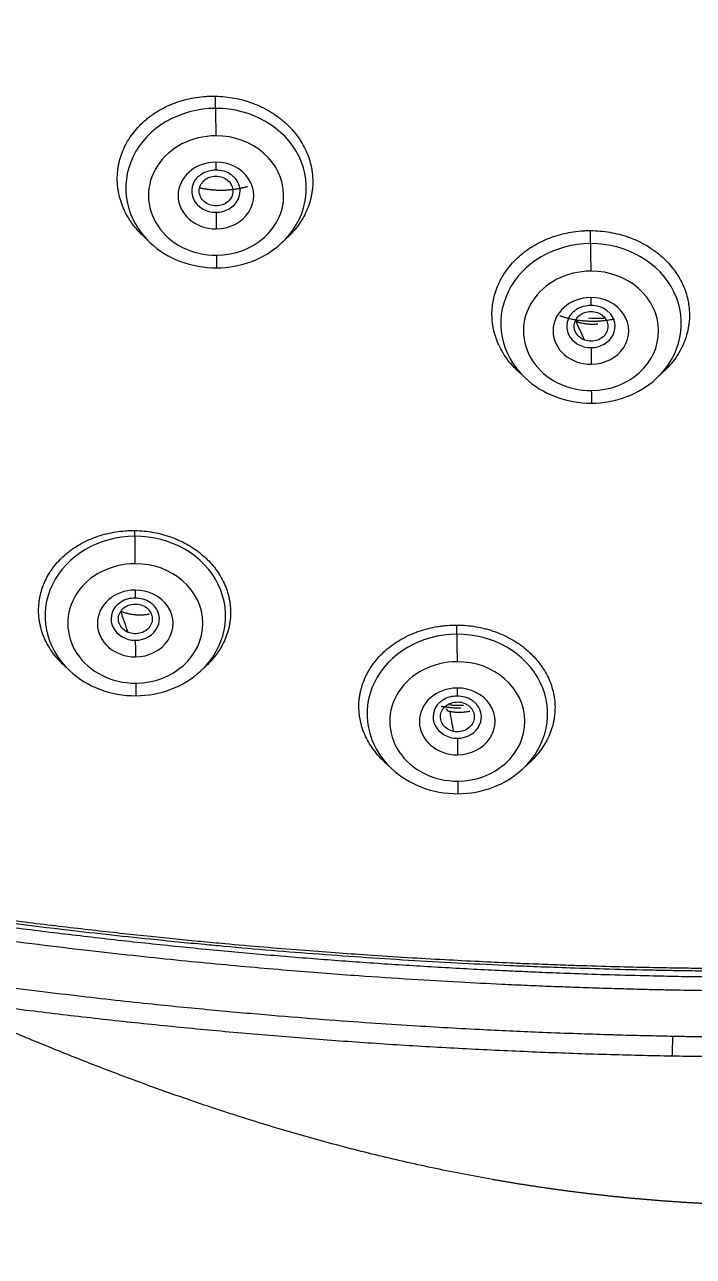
# Model space of a CAD drawing. Header units: millimetres. Extents: x 11618 to 13994, y -5897 to -2537.
# Drawn here: x 12363.85 to 12377.7, y -4022.57 to -3997.07 of the extents above; entities that cross this region are included whole.
import ezdxf

# ---------------------------------------------------------------- set-up
doc = ezdxf.new("R2010")
doc.units = ezdxf.units.MM
doc.layers.add('DIM', color=3, linetype='Continuous', lineweight=13)
doc.styles.get("Standard").update_dxf_attribs({"font": 'arial.ttf'})
doc.dimstyles.get("Standard").update_dxf_attribs({"dimtxt": 0.18, "dimasz": 0.18, "dimexe": 0.18, "dimexo": 0.0625, "dimgap": 0.09, "dimtad": 0, "dimtih": 1, "dimtoh": 1, "dimdec": 1, "dimdsep": 46, "dimtxsty": 'Standard', "dimcen": 0.09, "dimadec": 0, "dimazin": 0, "dimtfac": 1, "dimtdec": 1, "dimtofl": 0, "dimtmove": 0, "dimatfit": 3, "dimfxl": 1, "dimtolj": 1, "dimtzin": 0, "dimarcsym": 0})

# ---------------------------------------------------------------- blocks, each defined once
blk = doc.blocks.new('*D7')
at = {"layer": 'Defpoints', "color": 0, "transparency": 16777216}
for p in [(12331.318, -3489.71), (12736.437, -5533.88), (12816.946, -5533.88)]:
    blk.add_point(p, dxfattribs=at)
at = {"layer": 'DIM', "color": 0, "lineweight": -2, "transparency": 16777216}
for p, q in [((12331.381, -3489.71), (12817.126, -3489.71)), ((12816.946, -3507.71), (12816.946, -4494.996)), ((12816.946, -5515.88), (12816.946, -4528.595)), ((12736.499, -5533.88), (12817.126, -5533.88))]:
    blk.add_line(p, q, dxfattribs=at)
at = {"layer": 'DIM', "color": 0, "transparency": 16777216}
for points in [[(12813.946, -3507.71), (12819.946, -3507.71), (12816.946, -3489.71)], [(12813.946, -5515.88), (12819.946, -5515.88), (12816.946, -5533.88)]]:
    blk.add_solid(points, dxfattribs=at)
at = {"layer": 'DIM', "color": 3, "transparency": 16777216, "insert": (12816.946, -4511.795), "char_height": 18, "attachment_point": 5}
blk.add_mtext('\\A1;(2280)', dxfattribs=at)

msp = doc.modelspace()

# ---------------------------------------------------------------- linework, layer by layer
at = {"linetype": 'Continuous', "lineweight": 13}
for p, q in [((12367.803, -3998.8), (12367.802, -3998.547)), ((12375.569, -4001.601), (12375.568, -4001.33)), ((12366.131, -4007.659), (12366.131, -4007.541)), ((12372.8, -4009.688), (12372.8, -4009.497))]:
    msp.add_line(p, q, dxfattribs=at)
at = {"linetype": 'Continuous', "lineweight": 18}
for p, q in [((12366.308, -4001.448), (12366.449, -4001.581)), ((12369.175, -4001.581), (12369.294, -4001.468)), ((12374.06, -4004.237), (12374.215, -4004.382)), ((12376.941, -4004.382), (12377.089, -4004.242)), ((12364.652, -4010.322), (12364.777, -4010.44)), ((12367.503, -4010.44), (12367.613, -4010.337)), ((12371.289, -4012.32), (12371.446, -4012.468)), ((12374.172, -4012.468), (12374.321, -4012.329))]:
    msp.add_line(p, q, dxfattribs=at)
at = {"linetype": 'Continuous', "lineweight": 13}
for centre, major_axis, ratio, start_param, end_param in [((12367.812, -4000.451), (-1.87, 0), 0.882948, 4.717224, 7.037094), ((12367.812, -4000.451), (-1.87, 0), 0.882948, 2.377964, 4.717224), ((12367.805, -3999.134), (0.002, -0.5), 0.00227, 3.979346, 5.201076), ((12367.812, -4000.605), (1.4, 0), 0.882948, 1.575631, 4.717224), ((12367.812, -4000.605), (1.4, 0), 0.882948, 4.717224, 7.858816), ((12367.809, -4000.605), (-0.783, 0), 0.882948, 4.717224, 7.858816), ((12367.809, -4000.605), (-0.783, 0), 0.882948, 1.575631, 4.717224), ((12367.806, -3999.773), (0.001, -0.3), 0.00227, 5.201076, 6.276176), ((12367.813, -4001.155), (-0.001, 0.3), 0.00227, 0.828524, 2.059484), ((12375.578, -4003.252), (-1.87, 0), 0.882948, 4.717224, 7.037094), ((12375.578, -4003.252), (-1.87, 0), 0.882948, 2.377964, 4.717224), ((12375.571, -4001.936), (0.002, -0.5), 0.00227, 3.979346, 5.201076), ((12367.819, -4001.606), (-0.002, 0.5), 0.00227, 2.059484, 3.281214), ((12375.578, -4003.407), (1.4, 0), 0.882948, 1.575631, 4.717224), ((12375.578, -4003.407), (1.4, 0), 0.882948, 4.717224, 7.858816), ((12375.575, -4003.407), (-0.783, 0), 0.882948, 4.717224, 7.858816), ((12375.575, -4003.407), (-0.783, 0), 0.882948, 1.575631, 4.717224), ((12375.571, -4002.575), (0.001, -0.3), 0.00227, 5.201076, 6.276176), ((12374.996, -4004.159), (0.29, 0.957), 0.160514, 6.081981, 6.381709), ((12375.579, -4003.957), (-0.001, 0.3), 0.00227, 0.828524, 2.059484), ((12375.584, -4004.408), (-0.002, 0.5), 0.00227, 2.059484, 3.281214), ((12366.14, -4009.31), (-1.87, 0), 0.882948, 4.717224, 7.037094), ((12366.14, -4009.31), (-1.87, 0), 0.882948, 2.377964, 4.717224), ((12366.133, -4007.994), (0.002, -0.5), 0.00227, 3.979346, 5.201076), ((12366.14, -4009.464), (1.4, 0), 0.882948, 1.575631, 4.717224), ((12366.14, -4009.464), (1.4, 0), 0.882948, 4.717224, 7.858816), ((12366.138, -4009.465), (-0.783, 0), 0.882948, 4.717224, 7.858816), ((12366.138, -4009.465), (-0.783, 0), 0.882948, 1.575631, 4.717224), ((12366.134, -4008.633), (0.001, -0.3), 0.00227, 5.201076, 6.276176), ((12366.141, -4010.015), (-0.001, 0.3), 0.00227, 0.828524, 2.059484), ((12372.809, -4011.338), (-1.87, 0), 0.882948, 4.717224, 7.037094), ((12372.809, -4011.338), (-1.87, 0), 0.882948, 2.377964, 4.717224), ((12372.803, -4010.022), (0.002, -0.5), 0.00227, 3.979346, 5.201076), ((12372.809, -4011.493), (1.4, 0), 0.882948, 1.575631, 4.717224), ((12372.809, -4011.493), (1.4, 0), 0.882948, 4.717224, 7.858816), ((12366.147, -4010.466), (-0.002, 0.5), 0.00227, 2.059484, 3.281214), ((12372.807, -4011.493), (-0.783, 0), 0.882948, 4.717224, 7.858816), ((12372.807, -4011.493), (-0.783, 0), 0.882948, 1.575631, 4.717224), ((12372.803, -4010.661), (0.001, -0.3), 0.00227, 5.201076, 6.276176), ((12372.355, -4012.215), (0.236, 0.972), 0.128072, 6.036341, 6.392842), ((12372.873, -4009.949), (0.033, -1.5), 0.09731, 0.436967, 0.472517), ((12372.811, -4012.044), (-0.001, 0.3), 0.00227, 0.828524, 2.059484), ((12372.816, -4012.494), (-0.002, 0.5), 0.00227, 2.059484, 3.281214), ((12377.278, -4017.428), (0.019, 1), 0.00925, 2.827528, 4.094485)]:
    msp.add_ellipse(centre, major_axis=major_axis, ratio=ratio, start_param=start_param, end_param=end_param, dxfattribs=at)
at = {"linetype": 'Continuous', "lineweight": 18}
for centre, major_axis, start_param, end_param in [((12367.809, -4000.511), (0.5, 0), 2.349395, 4.717224), ((12367.809, -4000.511), (0.5, 0), 4.717224, 7.03081), ((12367.812, -4000.451), (-1.87, 0), 0.753908, 1.575631), ((12367.812, -4000.451), (-1.87, 0), 1.575631, 2.377964), ((12375.575, -4003.313), (0.5, 0), 2.349395, 4.717224), ((12375.575, -4003.313), (0.5, 0), 4.717224, 7.03081), ((12375.578, -4003.252), (-1.87, 0), 0.753908, 1.575631), ((12375.578, -4003.252), (-1.87, 0), 1.575631, 2.377964), ((12366.138, -4009.371), (-0.5, 0), 5.53772, 7.858816), ((12366.138, -4009.371), (-0.5, 0), 1.575631, 3.936194), ((12366.14, -4009.31), (-1.87, 0), 0.753908, 1.575631), ((12366.14, -4009.31), (-1.87, 0), 1.575631, 2.377964), ((12372.807, -4011.4), (-0.5, 0), 5.53772, 7.858816), ((12372.807, -4011.4), (-0.5, 0), 1.575631, 3.936194), ((12372.809, -4011.338), (-1.87, 0), 0.753908, 1.575631), ((12372.809, -4011.338), (-1.87, 0), 1.575631, 2.377964)]:
    msp.add_ellipse(centre, major_axis=major_axis, ratio=0.882948, start_param=start_param, end_param=end_param, dxfattribs=at)
for points, knots in [([(12366.306, -4001.446), (12366.237, -4001.382), (12366.175, -4001.314), (12366.099, -4001.218), (12366.081, -4001.193), (12366.046, -4001.144), (12366.029, -4001.118), (12365.981, -4001.042), (12365.952, -4000.99), (12365.874, -4000.831), (12365.835, -4000.721), (12365.801, -4000.58), (12365.795, -4000.551), (12365.785, -4000.494), (12365.78, -4000.466), (12365.77, -4000.38), (12365.763, -4000.266), (12365.769, -4000.152), (12365.778, -4000.067), (12365.782, -4000.038), (12365.791, -3999.981), (12365.797, -3999.953), (12365.829, -3999.812), (12365.867, -3999.703), (12365.943, -3999.546), (12365.971, -3999.494), (12366.034, -3999.393), (12366.069, -3999.344), (12366.179, -3999.203), (12366.263, -3999.116), (12366.382, -3999.016), (12366.406, -3998.996), (12366.456, -3998.958), (12366.481, -3998.94), (12366.559, -3998.886), (12366.666, -3998.82), (12366.78, -3998.763), (12366.868, -3998.724), (12366.898, -3998.712), (12366.958, -3998.688), (12366.989, -3998.677), (12367.145, -3998.624), (12367.272, -3998.594), (12367.468, -3998.564), (12367.534, -3998.556), (12367.634, -3998.55), (12367.668, -3998.548), (12367.735, -3998.547), (12367.769, -3998.547), (12367.802, -3998.547)], [0, 0, 0, 0, 0.064268, 0.064268, 0.085535, 0.085535, 0.106801, 0.106801, 0.149334, 0.149334, 0.234401, 0.234401, 0.255668, 0.255668, 0.276934, 0.276934, 0.319468, 0.362001, 0.362001, 0.383267, 0.383267, 0.404534, 0.404534, 0.489601, 0.489601, 0.532134, 0.532134, 0.574667, 0.574667, 0.659734, 0.659734, 0.681, 0.681, 0.702267, 0.702267, 0.7448, 0.787334, 0.787334, 0.8086, 0.8086, 0.829867, 0.829867, 0.914933, 0.914933, 0.957467, 0.957467, 0.978733, 0.978733, 1, 1, 1, 1]), ([(12367.802, -3998.547), (12367.935, -3998.55), (12368.066, -3998.564), (12368.258, -3998.6), (12368.321, -3998.615), (12368.416, -3998.641), (12368.462, -3998.656), (12368.509, -3998.671), (12368.54, -3998.682), (12368.555, -3998.688), (12368.693, -3998.739), (12368.809, -3998.794), (12368.972, -3998.891), (12369.025, -3998.925), (12369.102, -3998.98), (12369.127, -3999), (12369.176, -3999.038), (12369.2, -3999.058), (12369.316, -3999.16), (12369.399, -3999.248), (12369.491, -3999.367), (12369.509, -3999.391), (12369.543, -3999.44), (12369.559, -3999.465), (12369.606, -3999.541), (12369.634, -3999.592), (12369.71, -3999.749), (12369.748, -3999.857), (12369.781, -3999.997), (12369.787, -4000.025), (12369.797, -4000.081), (12369.801, -4000.109), (12369.811, -4000.193), (12369.818, -4000.306), (12369.813, -4000.418), (12369.803, -4000.502), (12369.8, -4000.53), (12369.79, -4000.586), (12369.785, -4000.614), (12369.754, -4000.752), (12369.716, -4000.859), (12369.643, -4001.015), (12369.615, -4001.065), (12369.577, -4001.128), (12369.569, -4001.14), (12369.553, -4001.165), (12369.528, -4001.201), (12369.502, -4001.237), (12369.428, -4001.333), (12369.365, -4001.402), (12369.296, -4001.467)], [0, 0, 0, 0, 0.084855, 0.084855, 0.127283, 0.127283, 0.148497, 0.159104, 0.159104, 0.169711, 0.169711, 0.254566, 0.254566, 0.296994, 0.296994, 0.318208, 0.318208, 0.339422, 0.339422, 0.424277, 0.424277, 0.445491, 0.445491, 0.466705, 0.466705, 0.509133, 0.509133, 0.593988, 0.593988, 0.615202, 0.615202, 0.636416, 0.636416, 0.678843, 0.721271, 0.721271, 0.742485, 0.742485, 0.763699, 0.763699, 0.848554, 0.848554, 0.890982, 0.890982, 0.901589, 0.901589, 0.912196, 0.93341, 0.93341, 1, 1, 1, 1]), ([(12367.462, -4000.203), (12367.477, -4000.185), (12367.529, -4000.138), (12367.653, -4000.088), (12367.755, -4000.074), (12367.807, -4000.073)], [0, 0, 0, 0, 0.206446, 0.623832, 1, 1, 1, 1]), ([(12367.807, -4000.073), (12367.865, -4000.074), (12367.973, -4000.089), (12368.103, -4000.145), (12368.155, -4000.196), (12368.171, -4000.215)], [0, 0, 0, 0, 0.388964, 0.792604, 1, 1, 1, 1]), ([(12374.058, -4004.235), (12373.993, -4004.174), (12373.933, -4004.109), (12373.86, -4004.017), (12373.842, -4003.992), (12373.807, -4003.943), (12373.79, -4003.918), (12373.742, -4003.842), (12373.713, -4003.791), (12373.635, -4003.634), (12373.595, -4003.525), (12373.561, -4003.384), (12373.555, -4003.356), (12373.545, -4003.299), (12373.541, -4003.271), (12373.53, -4003.186), (12373.523, -4003.073), (12373.529, -4002.959), (12373.538, -4002.874), (12373.542, -4002.846), (12373.552, -4002.789), (12373.557, -4002.76), (12373.589, -4002.62), (12373.627, -4002.511), (12373.703, -4002.353), (12373.731, -4002.302), (12373.771, -4002.238), (12373.779, -4002.226), (12373.795, -4002.201), (12373.821, -4002.164), (12373.847, -4002.127), (12373.94, -4002.009), (12374.024, -4001.921), (12374.142, -4001.82), (12374.166, -4001.8), (12374.216, -4001.761), (12374.242, -4001.743), (12374.319, -4001.688), (12374.373, -4001.654), (12374.539, -4001.56), (12374.657, -4001.506), (12374.845, -4001.44), (12374.908, -4001.42), (12375.036, -4001.388), (12375.166, -4001.36), (12375.298, -4001.344), (12375.399, -4001.335), (12375.433, -4001.333), (12375.5, -4001.331), (12375.534, -4001.33), (12375.568, -4001.33)], [0, 0, 0, 0, 0.061754, 0.061754, 0.083077, 0.083077, 0.104401, 0.104401, 0.147049, 0.147049, 0.232344, 0.232344, 0.253668, 0.253668, 0.274992, 0.274992, 0.317639, 0.360287, 0.360287, 0.38161, 0.38161, 0.402934, 0.402934, 0.488229, 0.488229, 0.530877, 0.530877, 0.541539, 0.541539, 0.552201, 0.573524, 0.573524, 0.65882, 0.65882, 0.680143, 0.680143, 0.701467, 0.701467, 0.744115, 0.744115, 0.82941, 0.82941, 0.872057, 0.872057, 0.914705, 0.957352, 0.957352, 0.978676, 0.978676, 1, 1, 1, 1]), ([(12375.568, -4001.33), (12375.703, -4001.331), (12375.836, -4001.342), (12376.031, -4001.376), (12376.096, -4001.39), (12376.192, -4001.415), (12376.223, -4001.424), (12376.287, -4001.443), (12376.318, -4001.453), (12376.474, -4001.509), (12376.592, -4001.562), (12376.758, -4001.657), (12376.812, -4001.691), (12376.89, -4001.746), (12376.916, -4001.765), (12376.966, -4001.803), (12376.99, -4001.823), (12377.108, -4001.924), (12377.193, -4002.011), (12377.286, -4002.13), (12377.304, -4002.154), (12377.339, -4002.203), (12377.356, -4002.228), (12377.404, -4002.303), (12377.432, -4002.355), (12377.509, -4002.512), (12377.548, -4002.62), (12377.579, -4002.746), (12377.582, -4002.76), (12377.588, -4002.788), (12377.596, -4002.831), (12377.602, -4002.873), (12377.612, -4002.957), (12377.62, -4003.07), (12377.614, -4003.183), (12377.605, -4003.268), (12377.601, -4003.296), (12377.591, -4003.353), (12377.586, -4003.381), (12377.554, -4003.521), (12377.516, -4003.629), (12377.441, -4003.786), (12377.413, -4003.837), (12377.35, -4003.938), (12377.316, -4003.987), (12377.223, -4004.107), (12377.16, -4004.176), (12377.091, -4004.241)], [0, 0, 0, 0, 0.084927, 0.084927, 0.127391, 0.127391, 0.148623, 0.148623, 0.169855, 0.169855, 0.254782, 0.254782, 0.297246, 0.297246, 0.318478, 0.318478, 0.33971, 0.33971, 0.424637, 0.424637, 0.445869, 0.445869, 0.467101, 0.467101, 0.509565, 0.509565, 0.594492, 0.594492, 0.605108, 0.605108, 0.615724, 0.636956, 0.636956, 0.67942, 0.721884, 0.721884, 0.743116, 0.743116, 0.764347, 0.764347, 0.849275, 0.849275, 0.891739, 0.891739, 0.934202, 0.934202, 1, 1, 1, 1]), ([(12375.227, -4003.005), (12375.243, -4002.987), (12375.295, -4002.94), (12375.419, -4002.889), (12375.521, -4002.876), (12375.573, -4002.875)], [0, 0, 0, 0, 0.206446, 0.623832, 1, 1, 1, 1]), ([(12375.573, -4002.875), (12375.63, -4002.875), (12375.739, -4002.89), (12375.868, -4002.947), (12375.921, -4002.998), (12375.936, -4003.017)], [0, 0, 0, 0, 0.388964, 0.792604, 1, 1, 1, 1]), ([(12375.718, -4003.267), (12375.715, -4003.267), (12375.701, -4003.269), (12375.676, -4003.271), (12375.643, -4003.273), (12375.61, -4003.273), (12375.577, -4003.273), (12375.545, -4003.272), (12375.514, -4003.269), (12375.483, -4003.266), (12375.452, -4003.262), (12375.423, -4003.257), (12375.394, -4003.251), (12375.365, -4003.245), (12375.337, -4003.238), (12375.319, -4003.233), (12375.31, -4003.23)], [0, 0, 0, 0, 0.019146, 0.101038, 0.181976, 0.261898, 0.340744, 0.418488, 0.495133, 0.570676, 0.64511, 0.718421, 0.790589, 0.861592, 0.931405, 1, 1, 1, 1]), ([(12375.862, -4003.147), (12375.832, -4003.15), (12375.721, -4003.157), (12375.61, -4003.151), (12375.527, -4003.141)], [0, 0, 0, 0, 0.267627, 1, 1, 1, 1]), ([(12364.65, -4010.32), (12364.588, -4010.262), (12364.532, -4010.201), (12364.462, -4010.114), (12364.444, -4010.091), (12364.41, -4010.043), (12364.394, -4010.019), (12364.347, -4009.946), (12364.318, -4009.896), (12364.242, -4009.744), (12364.204, -4009.639), (12364.171, -4009.503), (12364.165, -4009.476), (12364.155, -4009.421), (12364.151, -4009.394), (12364.141, -4009.312), (12364.134, -4009.202), (12364.139, -4009.093), (12364.148, -4009.011), (12364.152, -4008.984), (12364.161, -4008.929), (12364.167, -4008.901), (12364.198, -4008.766), (12364.235, -4008.662), (12364.309, -4008.51), (12364.337, -4008.461), (12364.375, -4008.4), (12364.383, -4008.388), (12364.399, -4008.364), (12364.424, -4008.328), (12364.45, -4008.293), (12364.54, -4008.18), (12364.622, -4008.096), (12364.738, -4007.999), (12364.762, -4007.98), (12364.81, -4007.943), (12364.835, -4007.925), (12364.911, -4007.874), (12365.016, -4007.809), (12365.128, -4007.754), (12365.243, -4007.703), (12365.302, -4007.68), (12365.485, -4007.618), (12365.611, -4007.588), (12365.803, -4007.558), (12365.867, -4007.551), (12365.966, -4007.544), (12365.999, -4007.542), (12366.065, -4007.54), (12366.098, -4007.54), (12366.131, -4007.541)], [0, 0, 0, 0, 0.05995, 0.05995, 0.081314, 0.081314, 0.102679, 0.102679, 0.145409, 0.145409, 0.230868, 0.230868, 0.252233, 0.252233, 0.273597, 0.273597, 0.316327, 0.359057, 0.359057, 0.380421, 0.380421, 0.401786, 0.401786, 0.487245, 0.487245, 0.529975, 0.529975, 0.540657, 0.540657, 0.55134, 0.572704, 0.572704, 0.658163, 0.658163, 0.679528, 0.679528, 0.700893, 0.700893, 0.743623, 0.786352, 0.786352, 0.829082, 0.829082, 0.914541, 0.914541, 0.95727, 0.95727, 0.978635, 0.978635, 1, 1, 1, 1]), ([(12366.131, -4007.541), (12366.262, -4007.542), (12366.391, -4007.555), (12366.58, -4007.59), (12366.643, -4007.604), (12366.736, -4007.629), (12366.766, -4007.638), (12366.828, -4007.657), (12366.858, -4007.667), (12367.009, -4007.722), (12367.123, -4007.775), (12367.284, -4007.867), (12367.336, -4007.901), (12367.412, -4007.954), (12367.437, -4007.972), (12367.485, -4008.01), (12367.508, -4008.029), (12367.623, -4008.126), (12367.705, -4008.211), (12367.795, -4008.325), (12367.812, -4008.349), (12367.837, -4008.384), (12367.845, -4008.396), (12367.862, -4008.42), (12367.901, -4008.481), (12367.935, -4008.542), (12368.01, -4008.693), (12368.047, -4008.797), (12368.08, -4008.932), (12368.085, -4008.959), (12368.095, -4009.012), (12368.099, -4009.039), (12368.109, -4009.12), (12368.116, -4009.228), (12368.11, -4009.336), (12368.101, -4009.417), (12368.097, -4009.444), (12368.088, -4009.498), (12368.083, -4009.525), (12368.052, -4009.658), (12368.016, -4009.761), (12367.943, -4009.911), (12367.916, -4009.96), (12367.871, -4010.032), (12367.855, -4010.055), (12367.822, -4010.102), (12367.805, -4010.125), (12367.735, -4010.213), (12367.678, -4010.276), (12367.615, -4010.335)], [0, 0, 0, 0, 0.085204, 0.085204, 0.127806, 0.127806, 0.149108, 0.149108, 0.170409, 0.170409, 0.255613, 0.255613, 0.298215, 0.298215, 0.319516, 0.319516, 0.340817, 0.340817, 0.426021, 0.426021, 0.447323, 0.447323, 0.457973, 0.457973, 0.468624, 0.511226, 0.511226, 0.59643, 0.59643, 0.617731, 0.617731, 0.639032, 0.639032, 0.681634, 0.724236, 0.724236, 0.745538, 0.745538, 0.766839, 0.766839, 0.852043, 0.852043, 0.894645, 0.894645, 0.915946, 0.915946, 0.937247, 0.937247, 1, 1, 1, 1]), ([(12365.776, -4009.075), (12365.795, -4009.052), (12365.851, -4009.001), (12365.981, -4008.947), (12366.083, -4008.933), (12366.135, -4008.933)], [0, 0, 0, 0, 0.24821, 0.643629, 1, 1, 1, 1]), ([(12366.135, -4008.933), (12366.193, -4008.933), (12366.301, -4008.948), (12366.425, -4009.001), (12366.473, -4009.047), (12366.485, -4009.061)], [0, 0, 0, 0, 0.410705, 0.836907, 1, 1, 1, 1]), ([(12366.435, -4009.272), (12366.429, -4009.273), (12366.412, -4009.276), (12366.384, -4009.281), (12366.352, -4009.285), (12366.319, -4009.288), (12366.287, -4009.291), (12366.255, -4009.292), (12366.223, -4009.293), (12366.191, -4009.292), (12366.159, -4009.29), (12366.127, -4009.288), (12366.096, -4009.284), (12366.066, -4009.28), (12366.035, -4009.274), (12366.006, -4009.268), (12365.976, -4009.261), (12365.948, -4009.254), (12365.92, -4009.245), (12365.892, -4009.236), (12365.865, -4009.226), (12365.848, -4009.219), (12365.839, -4009.215)], [0, 0, 0, 0, 0.031426, 0.085118, 0.1387, 0.192136, 0.245387, 0.298411, 0.351167, 0.403611, 0.455703, 0.507404, 0.558706, 0.609602, 0.660081, 0.710129, 0.759725, 0.808845, 0.857464, 0.905552, 0.953075, 1, 1, 1, 1]), ([(12371.285, -4012.317), (12371.225, -4012.26), (12371.169, -4012.2), (12371.099, -4012.113), (12371.081, -4012.089), (12371.046, -4012.041), (12371.03, -4012.017), (12370.982, -4011.944), (12370.925, -4011.843), (12370.88, -4011.739), (12370.85, -4011.659), (12370.841, -4011.632), (12370.829, -4011.592), (12370.825, -4011.578), (12370.817, -4011.551), (12370.814, -4011.537), (12370.784, -4011.414), (12370.77, -4011.304), (12370.769, -4011.138), (12370.772, -4011.082), (12370.782, -4010.999), (12370.786, -4010.971), (12370.795, -4010.916), (12370.801, -4010.889), (12370.832, -4010.753), (12370.87, -4010.647), (12370.933, -4010.518), (12370.946, -4010.493), (12370.975, -4010.442), (12370.99, -4010.417), (12371.036, -4010.343), (12371.104, -4010.248), (12371.182, -4010.159), (12371.266, -4010.074), (12371.311, -4010.032), (12371.453, -4009.913), (12371.555, -4009.843), (12371.72, -4009.751), (12371.777, -4009.722), (12371.865, -4009.683), (12371.895, -4009.67), (12371.956, -4009.646), (12371.987, -4009.635), (12372.141, -4009.582), (12372.268, -4009.55), (12372.432, -4009.523), (12372.465, -4009.518), (12372.531, -4009.51), (12372.564, -4009.507), (12372.665, -4009.499), (12372.732, -4009.497), (12372.8, -4009.497)], [0, 0, 0, 0, 0.058401, 0.058401, 0.079801, 0.079801, 0.101201, 0.101201, 0.144001, 0.1868, 0.1868, 0.2082, 0.2082, 0.2189, 0.2189, 0.2296, 0.2296, 0.3152, 0.3152, 0.358, 0.358, 0.3794, 0.3794, 0.4008, 0.4008, 0.4864, 0.4864, 0.5078, 0.5078, 0.5292, 0.5292, 0.572, 0.6148, 0.6148, 0.6576, 0.6576, 0.7432, 0.7432, 0.786, 0.786, 0.8074, 0.8074, 0.8288, 0.8288, 0.9144, 0.9144, 0.9358, 0.9358, 0.9572, 0.9572, 1, 1, 1, 1]), ([(12372.8, -4009.497), (12372.934, -4009.498), (12373.066, -4009.509), (12373.26, -4009.543), (12373.324, -4009.556), (12373.42, -4009.581), (12373.451, -4009.59), (12373.514, -4009.609), (12373.546, -4009.619), (12373.7, -4009.674), (12373.817, -4009.727), (12373.982, -4009.82), (12374.035, -4009.853), (12374.113, -4009.907), (12374.138, -4009.925), (12374.188, -4009.963), (12374.212, -4009.982), (12374.329, -4010.081), (12374.413, -4010.166), (12374.505, -4010.282), (12374.523, -4010.306), (12374.558, -4010.354), (12374.574, -4010.378), (12374.621, -4010.452), (12374.65, -4010.502), (12374.726, -4010.655), (12374.765, -4010.761), (12374.804, -4010.925), (12374.814, -4010.98), (12374.828, -4011.089), (12374.835, -4011.199), (12374.829, -4011.309), (12374.82, -4011.392), (12374.816, -4011.419), (12374.806, -4011.474), (12374.801, -4011.502), (12374.769, -4011.637), (12374.732, -4011.742), (12374.67, -4011.87), (12374.657, -4011.895), (12374.629, -4011.945), (12374.614, -4011.97), (12374.568, -4012.043), (12374.534, -4012.091), (12374.445, -4012.203), (12374.387, -4012.267), (12374.323, -4012.327)], [0, 0, 0, 0, 0.085255, 0.085255, 0.127883, 0.127883, 0.149196, 0.149196, 0.17051, 0.17051, 0.255765, 0.255765, 0.298393, 0.298393, 0.319707, 0.319707, 0.341021, 0.341021, 0.426276, 0.426276, 0.447589, 0.447589, 0.468903, 0.468903, 0.511531, 0.511531, 0.596786, 0.596786, 0.639413, 0.639413, 0.682041, 0.724669, 0.724669, 0.745982, 0.745982, 0.767296, 0.767296, 0.852551, 0.852551, 0.873865, 0.873865, 0.895179, 0.895179, 0.937806, 0.937806, 1, 1, 1, 1]), ([(12372.445, -4011.104), (12372.464, -4011.081), (12372.521, -4011.03), (12372.65, -4010.976), (12372.752, -4010.962), (12372.804, -4010.961)], [0, 0, 0, 0, 0.24821, 0.643629, 1, 1, 1, 1]), ([(12372.804, -4010.961), (12372.862, -4010.962), (12372.97, -4010.977), (12373.094, -4011.03), (12373.142, -4011.076), (12373.154, -4011.09)], [0, 0, 0, 0, 0.410705, 0.836907, 1, 1, 1, 1]), ([(12373.067, -4011.285), (12373.061, -4011.287), (12373.045, -4011.29), (12373.018, -4011.295), (12372.987, -4011.299), (12372.956, -4011.303), (12372.925, -4011.306), (12372.894, -4011.307), (12372.863, -4011.308), (12372.832, -4011.308), (12372.802, -4011.307), (12372.772, -4011.305), (12372.743, -4011.302), (12372.713, -4011.299), (12372.685, -4011.294), (12372.666, -4011.291), (12372.657, -4011.289)], [0, 0, 0, 0, 0.042939, 0.120297, 0.197135, 0.273397, 0.349069, 0.424144, 0.498603, 0.572426, 0.645582, 0.718037, 0.789753, 0.860684, 0.930784, 1, 1, 1, 1]), ([(12356.259, -4014.458), (12356.314, -4014.468), (12356.424, -4014.489), (12356.588, -4014.52), (12356.752, -4014.55), (12356.914, -4014.58), (12357.076, -4014.61), (12357.237, -4014.639), (12357.397, -4014.668), (12357.556, -4014.697), (12357.767, -4014.734), (12358.063, -4014.786), (12358.368, -4014.838), (12358.621, -4014.881), (12358.787, -4014.908), (12358.933, -4014.932), (12359.059, -4014.953), (12359.219, -4014.979), (12359.42, -4015.012), (12359.666, -4015.051), (12359.912, -4015.09), (12360.158, -4015.129), (12360.402, -4015.166), (12360.647, -4015.204), (12360.89, -4015.24), (12361.134, -4015.276), (12361.376, -4015.312), (12361.618, -4015.346), (12361.859, -4015.38), (12362.248, -4015.435), (12362.779, -4015.507), (12363.444, -4015.593), (12364.087, -4015.674), (12364.709, -4015.748), (12365.309, -4015.817), (12365.887, -4015.881), (12366.444, -4015.94), (12366.979, -4015.995), (12367.492, -4016.045), (12368.095, -4016.101), (12368.782, -4016.161), (12369.544, -4016.223), (12370.26, -4016.278), (12370.999, -4016.329), (12371.756, -4016.378), (12372.527, -4016.422), (12373.238, -4016.459), (12373.869, -4016.489), (12374.427, -4016.512), (12374.922, -4016.531), (12375.502, -4016.55), (12376.151, -4016.569), (12376.824, -4016.585), (12377.4, -4016.595), (12377.895, -4016.602), (12378.297, -4016.606), (12378.617, -4016.608), (12378.864, -4016.61), (12379.152, -4016.61), (12379.48, -4016.611), (12379.728, -4016.61), (12379.851, -4016.609)], [0, 0, 0, 0, 0.007105, 0.01417, 0.021196, 0.028182, 0.035128, 0.042035, 0.048902, 0.055729, 0.062516, 0.076163, 0.093766, 0.101686, 0.108769, 0.115016, 0.12043, 0.125013, 0.135584, 0.146128, 0.156645, 0.167135, 0.177596, 0.188029, 0.198432, 0.208806, 0.219149, 0.229462, 0.239742, 0.24999, 0.279206, 0.307488, 0.334833, 0.36124, 0.386708, 0.411237, 0.434827, 0.457481, 0.479201, 0.499992, 0.534117, 0.566315, 0.596582, 0.624923, 0.65992, 0.692413, 0.722398, 0.749895, 0.772125, 0.79296, 0.812412, 0.845462, 0.874938, 0.897404, 0.918162, 0.937469, 0.948177, 0.958563, 0.968735, 0.984476, 1, 1, 1, 1]), ([(12379.851, -4016.669), (12379.795, -4016.669), (12379.677, -4016.67), (12379.493, -4016.67), (12379.295, -4016.67), (12379.082, -4016.67), (12378.856, -4016.669), (12378.615, -4016.668), (12378.36, -4016.666), (12378.09, -4016.664), (12377.807, -4016.661), (12377.509, -4016.657), (12377.197, -4016.652), (12376.677, -4016.642), (12375.992, -4016.625), (12375.188, -4016.601), (12374.505, -4016.576), (12373.76, -4016.545), (12372.912, -4016.504), (12371.923, -4016.449), (12370.934, -4016.386), (12369.947, -4016.316), (12368.96, -4016.238), (12368.168, -4016.169), (12367.332, -4016.092), (12366.213, -4015.981), (12364.379, -4015.779), (12362.717, -4015.566), (12361.382, -4015.377), (12360.609, -4015.263), (12359.834, -4015.143), (12359.158, -4015.034), (12358.466, -4014.92), (12357.862, -4014.816), (12357.338, -4014.724), (12357.016, -4014.665), (12356.724, -4014.612), (12356.464, -4014.563), (12356.301, -4014.532), (12356.224, -4014.518)], [0, 0, 0, 0, 0.007134, 0.014866, 0.023196, 0.032123, 0.041648, 0.051771, 0.062492, 0.073811, 0.085727, 0.098241, 0.111353, 0.125062, 0.163904, 0.197691, 0.226425, 0.250106, 0.291766, 0.333423, 0.375076, 0.416726, 0.45837, 0.500009, 0.516993, 0.564317, 0.641989, 0.750009, 0.775917, 0.812499, 0.848813, 0.874987, 0.899207, 0.937485, 0.952635, 0.966462, 0.978965, 0.990144, 1, 1, 1, 1])]:
    msp.add_open_spline(points, degree=3, knots=knots, dxfattribs=at)
for points, degree in [([(12367.566, -4000.731), (12367.535, -4000.704), (12367.484, -4000.634), (12367.453, -4000.51), (12367.481, -4000.39), (12367.557, -4000.288), (12367.671, -4000.22), (12367.806, -4000.194), (12367.945, -4000.218), (12368.025, -4000.263), (12368.058, -4000.292)], 3), ([(12368.058, -4000.292), (12368.091, -4000.32), (12368.143, -4000.391), (12368.172, -4000.513), (12368.143, -4000.633), (12368.067, -4000.734), (12367.953, -4000.803), (12367.817, -4000.828), (12367.676, -4000.802), (12367.597, -4000.758), (12367.566, -4000.731)], 3), ([(12375.445, -4003.599), (12375.405, -4003.584), (12375.328, -4003.537), (12375.245, -4003.433), (12375.219, -4003.312), (12375.245, -4003.193), (12375.321, -4003.091), (12375.435, -4003.021), (12375.574, -4002.996), (12375.667, -4003.011), (12375.71, -4003.027)], 3), ([(12375.31, -4003.23), (12375.296, -4003.226), (12375.281, -4003.221), (12375.267, -4003.216)], 3), ([(12375.71, -4003.027), (12375.753, -4003.042), (12375.831, -4003.089), (12375.911, -4003.193), (12375.936, -4003.313), (12375.91, -4003.432), (12375.834, -4003.534), (12375.72, -4003.604), (12375.578, -4003.628), (12375.486, -4003.613), (12375.445, -4003.599)], 3), ([(12365.99, -4009.649), (12365.95, -4009.633), (12365.876, -4009.582), (12365.801, -4009.474), (12365.782, -4009.352), (12365.816, -4009.234), (12365.898, -4009.136), (12366.016, -4009.072), (12366.156, -4009.054), (12366.249, -4009.074), (12366.291, -4009.091)], 3), ([(12366.291, -4009.091), (12366.332, -4009.109), (12366.408, -4009.16), (12366.48, -4009.267), (12366.498, -4009.388), (12366.464, -4009.506), (12366.382, -4009.604), (12366.263, -4009.668), (12366.12, -4009.685), (12366.029, -4009.666), (12365.99, -4009.649)], 3), ([(12372.733, -4011.701), (12372.69, -4011.692), (12372.605, -4011.657), (12372.505, -4011.567), (12372.456, -4011.452), (12372.459, -4011.33), (12372.515, -4011.218), (12372.613, -4011.132), (12372.745, -4011.088), (12372.84, -4011.088), (12372.886, -4011.097)], 3), ([(12372.886, -4011.097), (12372.931, -4011.106), (12373.017, -4011.141), (12373.115, -4011.231), (12373.163, -4011.346), (12373.16, -4011.468), (12373.104, -4011.579), (12373.004, -4011.665), (12372.869, -4011.709), (12372.776, -4011.709), (12372.733, -4011.701)], 3), ([(12372.657, -4011.289), (12372.643, -4011.286), (12372.629, -4011.283), (12372.615, -4011.28)], 3), ([(12372.934, -4011.165), (12372.792, -4011.169), (12372.651, -4011.155)], 2), ([(12355.695, -4016.188), (12366.358, -4018.209), (12377.26, -4018.418)], 2), ([(12377.26, -4018.418), (12379.67, -4018.441)], 1)]:
    msp.add_open_spline(points, degree=degree, dxfattribs=at)
at = {"linetype": 'Continuous', "lineweight": 13}
for points, knots in [([(12367.474, -4000.444), (12367.478, -4000.445), (12367.491, -4000.448), (12367.511, -4000.452), (12367.534, -4000.457), (12367.558, -4000.461), (12367.582, -4000.465), (12367.606, -4000.469), (12367.63, -4000.473), (12367.654, -4000.476), (12367.678, -4000.479), (12367.703, -4000.482), (12367.727, -4000.484), (12367.752, -4000.486), (12367.777, -4000.488), (12367.801, -4000.49), (12367.826, -4000.491), (12367.851, -4000.492), (12367.877, -4000.493), (12367.902, -4000.493), (12367.927, -4000.493), (12367.952, -4000.493), (12367.978, -4000.492), (12368.003, -4000.491), (12368.029, -4000.49), (12368.054, -4000.488), (12368.08, -4000.486), (12368.106, -4000.483), (12368.131, -4000.481), (12368.157, -4000.478), (12368.183, -4000.474), (12368.208, -4000.471), (12368.234, -4000.467), (12368.26, -4000.462), (12368.285, -4000.457), (12368.311, -4000.452), (12368.337, -4000.447), (12368.362, -4000.441), (12368.388, -4000.435), (12368.414, -4000.429), (12368.437, -4000.422), (12368.453, -4000.418), (12368.46, -4000.416)], [0, 0, 0, 0, 0.014236, 0.03822, 0.062278, 0.086411, 0.110618, 0.1349, 0.159256, 0.183687, 0.208193, 0.232775, 0.257432, 0.282165, 0.306974, 0.331861, 0.356825, 0.381868, 0.40699, 0.432192, 0.457468, 0.482816, 0.508234, 0.533725, 0.559288, 0.584925, 0.610636, 0.636422, 0.662282, 0.688218, 0.714229, 0.740316, 0.76648, 0.79272, 0.819036, 0.845429, 0.871899, 0.898445, 0.925067, 0.951766, 0.978542, 1, 1, 1, 1]), ([(12376.06, -4003.165), (12376.059, -4003.165), (12376.044, -4003.168), (12376.016, -4003.174), (12375.976, -4003.181), (12375.937, -4003.188), (12375.897, -4003.193), (12375.856, -4003.198), (12375.816, -4003.202), (12375.776, -4003.206), (12375.735, -4003.208), (12375.695, -4003.21), (12375.654, -4003.211), (12375.613, -4003.211), (12375.572, -4003.211), (12375.532, -4003.21), (12375.491, -4003.208), (12375.45, -4003.205), (12375.409, -4003.202), (12375.369, -4003.197), (12375.328, -4003.192), (12375.288, -4003.186), (12375.248, -4003.18), (12375.208, -4003.172), (12375.168, -4003.164), (12375.128, -4003.155), (12375.089, -4003.145), (12375.05, -4003.135), (12375.011, -4003.124), (12374.972, -4003.112), (12374.947, -4003.103), (12374.934, -4003.099)], [0, 0, 0, 0, 0.004505, 0.039796, 0.075107, 0.110439, 0.145792, 0.181165, 0.21656, 0.251976, 0.287413, 0.32287, 0.358347, 0.393843, 0.429358, 0.464891, 0.500441, 0.536009, 0.571593, 0.607193, 0.64281, 0.678443, 0.714092, 0.749759, 0.785443, 0.821145, 0.856868, 0.892612, 0.928381, 0.964176, 1, 1, 1, 1]), ([(12372.881, -4011.219), (12372.874, -4011.219), (12372.853, -4011.219), (12372.821, -4011.218), (12372.782, -4011.217), (12372.744, -4011.215), (12372.705, -4011.212), (12372.666, -4011.209), (12372.627, -4011.205), (12372.588, -4011.201), (12372.549, -4011.196), (12372.51, -4011.19), (12372.484, -4011.185), (12372.471, -4011.183)], [0, 0, 0, 0, 0.054201, 0.146335, 0.238996, 0.33219, 0.425921, 0.520195, 0.61502, 0.710404, 0.806354, 0.902883, 1, 1, 1, 1]), ([(12356.129, -4014.565), (12356.169, -4014.573), (12356.271, -4014.592), (12356.455, -4014.627), (12356.701, -4014.674), (12357.008, -4014.731), (12357.377, -4014.798), (12357.928, -4014.896), (12358.626, -4015.017), (12359.366, -4015.14), (12360.008, -4015.242), (12360.564, -4015.329), (12361.009, -4015.396), (12361.387, -4015.452), (12361.74, -4015.504), (12362.223, -4015.572), (12363.007, -4015.68), (12364.051, -4015.816), (12365.31, -4015.967), (12366.571, -4016.105), (12367.805, -4016.228), (12369.013, -4016.337), (12370.194, -4016.432), (12371.375, -4016.516), (12372.557, -4016.588), (12373.463, -4016.636), (12374.131, -4016.666), (12374.602, -4016.687), (12375.195, -4016.71), (12375.909, -4016.734), (12376.629, -4016.753), (12377.294, -4016.768), (12377.842, -4016.777), (12378.328, -4016.783), (12378.752, -4016.787), (12379.113, -4016.789), (12379.413, -4016.79), (12379.591, -4016.79), (12379.67, -4016.791)], [0, 0, 0, 0, 0.005264, 0.013186, 0.023766, 0.037003, 0.052896, 0.071445, 0.108056, 0.142884, 0.166694, 0.190502, 0.21431, 0.223829, 0.238907, 0.259545, 0.285746, 0.339307, 0.392879, 0.446455, 0.500031, 0.550009, 0.599981, 0.64995, 0.699918, 0.749887, 0.764659, 0.784547, 0.809552, 0.839677, 0.874924, 0.900671, 0.923792, 0.944289, 0.962158, 0.9774, 0.990015, 1, 1, 1, 1]), ([(12379.67, -4017.081), (12379.609, -4017.081), (12379.487, -4017.081), (12379.302, -4017.081), (12379.116, -4017.08), (12378.931, -4017.079), (12378.748, -4017.077), (12378.565, -4017.076), (12378.377, -4017.074), (12378.162, -4017.071), (12377.917, -4017.068), (12377.639, -4017.064), (12377.343, -4017.058), (12377.027, -4017.052), (12376.66, -4017.044), (12376.233, -4017.032), (12375.738, -4017.018), (12375.24, -4017.001), (12374.743, -4016.982), (12374.248, -4016.962), (12373.614, -4016.933), (12372.816, -4016.892), (12371.828, -4016.834), (12370.909, -4016.773), (12370.082, -4016.712), (12369.366, -4016.655), (12368.604, -4016.59), (12367.804, -4016.517), (12366.962, -4016.435), (12366.073, -4016.341), (12365.122, -4016.234), (12364.109, -4016.113), (12363.035, -4015.975), (12362.14, -4015.852), (12361.443, -4015.752), (12360.963, -4015.681), (12360.477, -4015.607), (12359.987, -4015.531), (12359.492, -4015.451), (12359.038, -4015.376), (12358.628, -4015.308), (12358.304, -4015.252), (12358.021, -4015.203), (12357.778, -4015.161), (12357.584, -4015.127), (12357.439, -4015.1), (12357.343, -4015.083), (12357.246, -4015.065), (12357.15, -4015.048), (12357.053, -4015.03), (12356.956, -4015.013), (12356.86, -4014.995), (12356.763, -4014.977), (12356.665, -4014.959), (12356.568, -4014.94), (12356.471, -4014.922), (12356.374, -4014.903), (12356.276, -4014.885), (12356.178, -4014.866), (12356.113, -4014.853), (12356.081, -4014.847)], [0, 0, 0, 0, 0.007736, 0.015438, 0.023239, 0.031269, 0.038736, 0.046399, 0.054316, 0.062539, 0.073514, 0.085202, 0.097666, 0.11095, 0.125076, 0.144013, 0.164846, 0.187604, 0.206879, 0.227713, 0.250113, 0.286987, 0.328633, 0.375058, 0.403259, 0.433477, 0.465715, 0.499969, 0.534975, 0.572637, 0.612967, 0.655969, 0.701641, 0.749974, 0.770237, 0.790732, 0.811456, 0.832405, 0.853578, 0.874972, 0.890679, 0.906222, 0.916633, 0.927051, 0.937476, 0.941608, 0.945745, 0.949887, 0.954034, 0.958186, 0.962344, 0.966507, 0.970675, 0.974849, 0.979028, 0.983212, 0.987401, 0.991596, 0.995795, 1, 1, 1, 1]), ([(12355.839, -4015.775), (12355.889, -4015.785), (12355.992, -4015.805), (12356.152, -4015.835), (12356.322, -4015.867), (12356.513, -4015.903), (12356.721, -4015.941), (12356.941, -4015.981), (12357.122, -4016.014), (12357.267, -4016.04), (12357.38, -4016.061), (12357.504, -4016.083), (12357.64, -4016.107), (12357.787, -4016.132), (12357.946, -4016.16), (12358.116, -4016.189), (12358.298, -4016.22), (12358.652, -4016.28), (12359.17, -4016.366), (12359.842, -4016.474), (12360.499, -4016.575), (12361.272, -4016.691), (12362.149, -4016.816), (12363.118, -4016.946), (12364.036, -4017.063), (12364.902, -4017.167), (12365.716, -4017.26), (12366.671, -4017.362), (12367.748, -4017.468), (12368.931, -4017.573), (12370.007, -4017.66), (12370.977, -4017.73), (12372.082, -4017.803), (12373.268, -4017.869), (12374.408, -4017.921), (12375.264, -4017.953), (12375.818, -4017.971), (12376.228, -4017.983), (12376.519, -4017.991), (12376.789, -4017.997), (12377.039, -4018.003), (12377.198, -4018.006), (12377.274, -4018.008)], [0, 0, 0, 0, 0.007053, 0.014614, 0.022684, 0.031263, 0.041692, 0.052111, 0.062519, 0.06731, 0.072641, 0.078511, 0.084918, 0.091864, 0.099347, 0.107367, 0.115922, 0.125013, 0.1574, 0.189023, 0.219881, 0.249974, 0.297793, 0.343153, 0.386051, 0.426488, 0.464465, 0.499987, 0.559934, 0.614914, 0.664911, 0.709923, 0.749964, 0.818653, 0.874964, 0.908406, 0.937476, 0.9519, 0.965367, 0.97787, 0.989412, 1, 1, 1, 1]), ([(12379.67, -4021.52), (12379.643, -4021.52), (12379.588, -4021.52), (12379.506, -4021.519), (12379.425, -4021.519), (12379.343, -4021.518), (12379.261, -4021.517), (12379.179, -4021.516), (12379.097, -4021.515), (12379.015, -4021.513), (12378.933, -4021.512), (12378.852, -4021.51), (12378.77, -4021.508), (12378.688, -4021.506), (12378.606, -4021.503), (12378.524, -4021.501), (12378.442, -4021.498), (12378.361, -4021.495), (12378.279, -4021.492), (12378.197, -4021.488), (12378.115, -4021.485), (12378.033, -4021.481), (12377.952, -4021.477), (12377.87, -4021.473), (12377.788, -4021.468), (12377.706, -4021.464), (12377.624, -4021.459), (12377.543, -4021.454), (12377.461, -4021.449), (12377.379, -4021.444), (12377.297, -4021.438), (12377.215, -4021.432), (12377.134, -4021.427), (12377.052, -4021.42), (12376.97, -4021.414), (12376.888, -4021.408), (12376.807, -4021.401), (12376.725, -4021.394), (12376.643, -4021.387), (12376.561, -4021.38), (12376.48, -4021.372), (12376.398, -4021.365), (12376.316, -4021.357), (12376.234, -4021.349), (12376.153, -4021.341), (12376.071, -4021.332), (12375.989, -4021.324), (12375.908, -4021.315), (12375.826, -4021.306), (12375.744, -4021.297), (12375.663, -4021.287), (12375.581, -4021.278), (12375.499, -4021.268), (12375.418, -4021.258), (12375.336, -4021.248), (12375.254, -4021.238), (12375.173, -4021.227), (12375.091, -4021.217), (12375.009, -4021.206), (12374.928, -4021.195), (12374.846, -4021.183), (12374.764, -4021.172), (12374.683, -4021.16), (12374.601, -4021.148), (12374.52, -4021.136), (12374.438, -4021.124), (12374.356, -4021.112), (12374.275, -4021.099), (12374.193, -4021.086), (12374.112, -4021.074), (12374.03, -4021.06), (12373.949, -4021.047), (12373.867, -4021.033), (12373.785, -4021.02), (12373.704, -4021.006), (12373.622, -4020.992), (12373.173, -4020.913), (12372.356, -4020.755), (12371.181, -4020.49), (12370.01, -4020.188), (12368.842, -4019.85), (12367.756, -4019.502), (12366.75, -4019.155), (12365.826, -4018.816), (12364.908, -4018.461), (12363.994, -4018.09), (12363.082, -4017.704), (12362.375, -4017.394), (12361.869, -4017.168), (12361.666, -4017.077), (12361.565, -4017.031)], [0, 0, 0, 0, 0.004236, 0.008472, 0.012708, 0.016944, 0.02118, 0.025416, 0.029653, 0.033889, 0.038126, 0.042364, 0.046601, 0.050839, 0.055078, 0.059316, 0.063556, 0.067796, 0.072036, 0.076277, 0.080519, 0.084762, 0.089005, 0.093249, 0.097494, 0.101739, 0.105986, 0.110233, 0.114482, 0.118731, 0.122981, 0.127233, 0.131486, 0.13574, 0.139995, 0.144251, 0.148508, 0.152767, 0.157028, 0.161289, 0.165552, 0.169817, 0.174083, 0.17835, 0.18262, 0.18689, 0.191163, 0.195437, 0.199713, 0.203991, 0.20827, 0.212551, 0.216835, 0.22112, 0.225407, 0.229696, 0.233987, 0.238281, 0.242576, 0.246874, 0.251173, 0.255475, 0.25978, 0.264086, 0.268395, 0.272706, 0.27702, 0.281337, 0.285655, 0.289977, 0.2943, 0.298627, 0.302956, 0.307288, 0.311623, 0.31596, 0.3203, 0.38345, 0.447063, 0.511252, 0.576132, 0.641815, 0.694932, 0.74818, 0.801611, 0.85528, 0.909239, 0.963545, 0.981832, 1, 1, 1, 1]), ([(12377.274, -4018.008), (12377.328, -4018.009), (12377.434, -4018.011), (12377.588, -4018.014), (12377.733, -4018.016), (12377.934, -4018.019), (12378.18, -4018.023), (12378.487, -4018.026), (12378.78, -4018.029), (12379.014, -4018.031), (12379.174, -4018.031), (12379.274, -4018.032), (12379.389, -4018.032), (12379.521, -4018.032), (12379.621, -4018.032), (12379.67, -4018.032)], [0, 0, 0, 0, 0.067888, 0.132179, 0.192876, 0.25, 0.383805, 0.5, 0.635298, 0.749999, 0.793657, 0.835147, 0.875, 0.938345, 1, 1, 1, 1])]:
    msp.add_open_spline(points, degree=3, knots=knots, dxfattribs=at)
for points in [[(12375.445, -4003.599), (12375.386, -4003.471), (12375.327, -4003.343), (12375.267, -4003.216)], [(12365.99, -4009.649), (12365.94, -4009.505), (12365.889, -4009.36), (12365.839, -4009.215)], [(12372.733, -4011.701), (12372.708, -4011.563), (12372.682, -4011.426), (12372.657, -4011.289)]]:
    msp.add_open_spline(points, degree=3, dxfattribs=at)

# ---------------------------------------------------------------- dimensions: what is measured, and where the dimension line sits
at = {"layer": 'DIM', "color": 3}
dim = msp.add_linear_dim(base=(12816.946, -5533.88), p1=(12331.318, -3489.71), p2=(12736.437, -5533.88), angle=90, text='(2280)', dimstyle='Standard', override={"dimtxt": 18, "dimasz": 18, "dimgap": 5, "dimclrt": 3}, dxfattribs=at)
dim.commit()
dim.dimension.update_dxf_attribs({"geometry": '*D7', "text_midpoint": (12816.946, -4511.795)})

doc.saveas('drawing.dxf')
